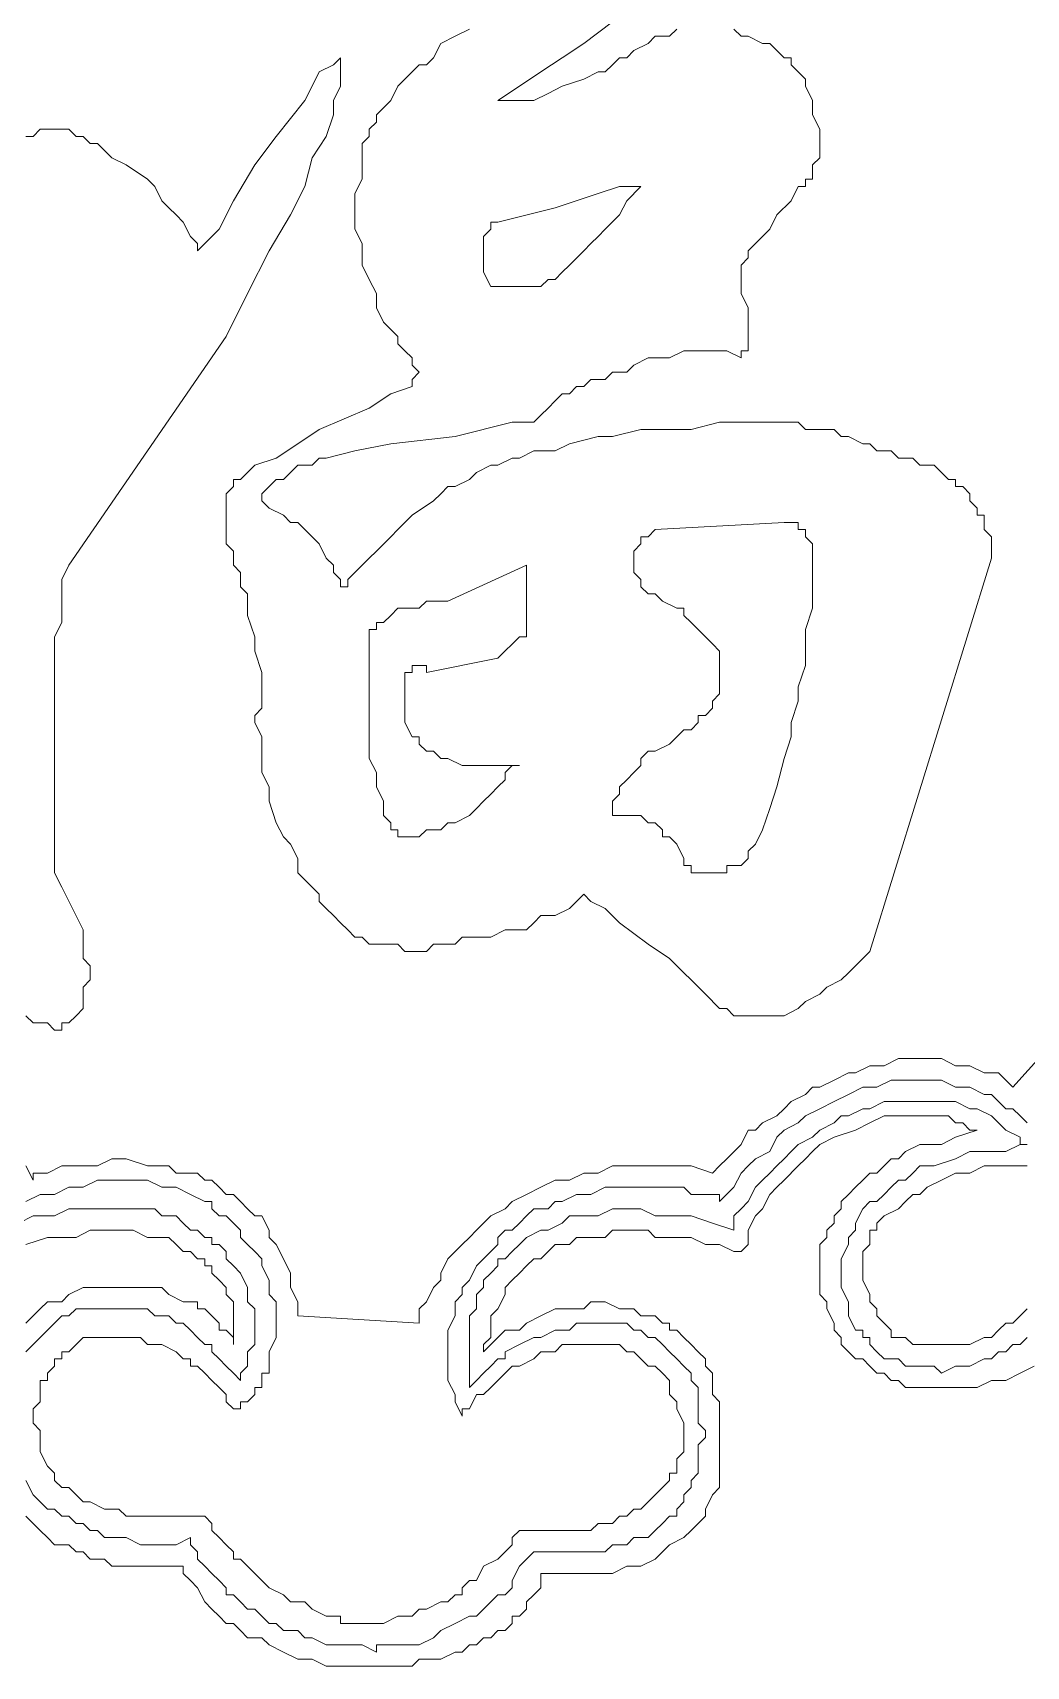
# Model space of a CAD drawing. Extents: x -66030 to 95157, y -13132 to 45879.
# Drawn here: x -31062 to -30519, y 14099 to 14991 of the extents above; entities that cross this region are included whole.
import ezdxf

# ---------------------------------------------------------------- set-up
doc = ezdxf.new("R2010")
doc.units = 0
doc.header["$LTSCALE"] = 100
doc.header["$MEASUREMENT"] = 0
doc.layers.get('0').update_dxf_attribs({"linetype": 'CONTINUOUS'})

msp = doc.modelspace()

# ---------------------------------------------------------------- linework, layer by layer
at = {"lineweight": 0}
for points in [[(-30744.98, 14997.02), (-30760.6, 14985.3), (-30772.32, 14977.49), (-30784.04, 14969.68), (-30795.76, 14961.86), (-30807.47, 14954.05), (-30807.47, 14954.05), (-30807.47, 14954.05), (-30807.47, 14954.05), (-30807.47, 14954.05), (-30807.47, 14954.05), (-30803.57, 14954.05), (-30803.57, 14954.05), (-30799.66, 14954.05), (-30795.76, 14954.05), (-30791.85, 14954.05), (-30787.95, 14954.05), (-30780.13, 14957.96), (-30772.32, 14961.86), (-30760.6, 14965.77), (-30752.79, 14969.68), (-30748.89, 14969.68), (-30744.98, 14973.58), (-30741.07, 14977.49), (-30737.17, 14977.49), (-30733.26, 14981.39), (-30725.45, 14985.3), (-30721.54, 14989.21), (-30713.73, 14989.21), (-30709.83, 14993.11)], [(-30678.58, 14993.11), (-30674.67, 14989.21), (-30674.67, 14989.21), (-30670.77, 14989.21), (-30662.95, 14985.3), (-30659.05, 14985.3), (-30655.14, 14981.39), (-30651.24, 14977.49), (-30647.33, 14977.49), (-30647.33, 14973.58), (-30643.42, 14969.68), (-30639.52, 14965.77), (-30639.52, 14961.86), (-30635.61, 14954.05), (-30635.61, 14954.05), (-30635.61, 14950.15), (-30635.61, 14946.24), (-30631.71, 14938.43), (-30631.71, 14934.52), (-30631.71, 14930.62), (-30631.71, 14926.71), (-30631.71, 14922.8), (-30635.61, 14918.9), (-30635.61, 14914.99), (-30635.61, 14911.09), (-30639.52, 14911.09), (-30639.52, 14907.18), (-30643.42, 14907.18), (-30647.33, 14899.37), (-30655.14, 14891.56), (-30659.05, 14883.75), (-30662.95, 14879.84), (-30666.86, 14875.93), (-30670.77, 14872.03), (-30670.77, 14868.12), (-30674.67, 14864.22), (-30674.67, 14860.31), (-30674.67, 14856.4), (-30674.67, 14856.4), (-30674.67, 14852.5), (-30674.67, 14852.5), (-30674.67, 14848.59), (-30670.77, 14840.78), (-30670.77, 14836.87), (-30670.77, 14829.06), (-30670.77, 14825.16), (-30670.77, 14825.16), (-30670.77, 14821.25), (-30670.77, 14817.34), (-30670.77, 14817.34), (-30674.67, 14817.34), (-30674.67, 14813.44), (-30674.67, 14813.44), (-30682.48, 14817.34), (-30690.3, 14817.34), (-30694.2, 14817.34), (-30702.01, 14817.34), (-30705.92, 14817.34), (-30713.73, 14813.44), (-30717.64, 14813.44), (-30725.45, 14813.44), (-30733.26, 14809.53), (-30737.17, 14805.63), (-30744.98, 14805.63), (-30748.89, 14801.72), (-30748.89, 14801.72), (-30748.89, 14801.72), (-30752.79, 14801.72), (-30756.7, 14801.72), (-30760.6, 14797.81), (-30764.51, 14797.81), (-30764.51, 14797.81), (-30768.42, 14793.91), (-30772.32, 14793.91), (-30776.23, 14790), (-30780.13, 14786.1), (-30784.04, 14782.19), (-30787.95, 14778.28), (-30799.66, 14778.28), (-30830.91, 14770.47), (-30866.06, 14766.57), (-30885.59, 14762.66), (-30901.22, 14758.75), (-30905.12, 14758.75), (-30909.03, 14754.85), (-30916.84, 14754.85), (-30920.75, 14750.94), (-30924.65, 14747.04), (-30928.56, 14747.04), (-30932.47, 14743.13), (-30932.47, 14743.13), (-30936.37, 14739.22), (-30936.37, 14735.32), (-30936.37, 14735.32), (-30932.47, 14731.41), (-30924.65, 14727.51), (-30920.75, 14723.6), (-30916.84, 14723.6), (-30912.94, 14719.69), (-30909.03, 14715.79), (-30905.12, 14711.88), (-30901.22, 14704.07), (-30897.31, 14700.16), (-30897.31, 14696.26), (-30893.41, 14692.35), (-30893.41, 14688.45), (-30893.41, 14688.45), (-30889.5, 14688.45), (-30889.5, 14692.35), (-30885.59, 14696.26), (-30877.78, 14704.07), (-30873.88, 14707.98), (-30866.06, 14715.79), (-30862.16, 14719.69), (-30854.35, 14727.51), (-30842.63, 14735.32), (-30838.72, 14739.22), (-30834.82, 14743.13), (-30830.91, 14743.13), (-30823.1, 14747.04), (-30819.19, 14750.94), (-30811.38, 14754.85), (-30807.47, 14754.85), (-30799.66, 14758.75), (-30795.76, 14758.75), (-30787.95, 14762.66), (-30784.04, 14762.66), (-30776.23, 14762.66), (-30768.42, 14766.57), (-30752.79, 14770.47), (-30744.98, 14770.47), (-30729.36, 14774.38), (-30717.64, 14774.38), (-30702.01, 14774.38), (-30686.39, 14778.28), (-30674.67, 14778.28), (-30659.05, 14778.28), (-30651.24, 14778.28), (-30643.42, 14778.28), (-30639.52, 14774.38), (-30631.71, 14774.38), (-30623.89, 14774.38), (-30619.99, 14770.47), (-30616.08, 14770.47), (-30608.27, 14766.57), (-30604.36, 14766.57), (-30600.46, 14762.66), (-30596.55, 14762.66), (-30592.65, 14762.66), (-30588.74, 14758.75), (-30580.93, 14758.75), (-30577.02, 14754.85), (-30569.21, 14754.85), (-30565.3, 14750.94), (-30561.4, 14747.04), (-30557.49, 14747.04), (-30557.49, 14743.13), (-30553.59, 14743.13), (-30549.68, 14739.22), (-30549.68, 14735.32), (-30545.78, 14731.41), (-30545.78, 14727.51), (-30541.87, 14727.51), (-30541.87, 14723.6), (-30541.87, 14719.69), (-30537.96, 14715.79), (-30537.96, 14707.98), (-30537.96, 14704.07), (-30604.36, 14489.24), (-30608.27, 14485.34), (-30608.27, 14485.34), (-30612.18, 14481.43), (-30616.08, 14477.52), (-30619.99, 14473.62), (-30627.8, 14469.71), (-30631.71, 14465.81), (-30639.52, 14461.9), (-30643.42, 14457.99), (-30651.24, 14454.09), (-30655.14, 14454.09), (-30659.05, 14454.09), (-30662.95, 14454.09), (-30666.86, 14454.09), (-30670.77, 14454.09), (-30670.77, 14454.09), (-30674.67, 14454.09), (-30678.58, 14454.09), (-30682.48, 14457.99), (-30686.39, 14457.99), (-30694.2, 14465.81), (-30713.73, 14485.34), (-30725.45, 14493.15), (-30741.07, 14504.87), (-30748.89, 14512.68), (-30756.7, 14516.58), (-30760.6, 14520.49), (-30760.6, 14520.49), (-30764.51, 14516.58), (-30768.42, 14512.68), (-30776.23, 14508.77), (-30784.04, 14508.77), (-30787.95, 14504.87), (-30791.85, 14500.96), (-30799.66, 14500.96), (-30803.57, 14500.96), (-30811.38, 14497.05), (-30815.29, 14497.05), (-30823.1, 14497.05), (-30827, 14497.05), (-30830.91, 14493.15), (-30834.82, 14493.15), (-30842.63, 14493.15), (-30846.53, 14489.24), (-30854.35, 14489.24), (-30858.25, 14489.24), (-30862.16, 14493.15), (-30866.06, 14493.15), (-30869.97, 14493.15), (-30873.88, 14493.15), (-30877.78, 14493.15), (-30881.69, 14497.05), (-30885.59, 14497.05), (-30889.5, 14500.96), (-30889.5, 14500.96), (-30893.41, 14504.87), (-30897.31, 14508.77), (-30901.22, 14512.68), (-30905.12, 14516.58), (-30905.12, 14520.49), (-30909.03, 14524.4), (-30912.94, 14528.3), (-30916.84, 14532.21), (-30916.84, 14540.02), (-30920.75, 14547.83), (-30924.65, 14551.74), (-30928.56, 14559.55), (-30932.47, 14571.27), (-30932.47, 14579.08), (-30936.37, 14586.89), (-30936.37, 14598.61), (-30936.37, 14602.52), (-30936.37, 14606.42), (-30940.28, 14614.23), (-30940.28, 14618.14), (-30936.37, 14622.05), (-30936.37, 14629.86), (-30936.37, 14633.76), (-30936.37, 14641.58), (-30940.28, 14653.29), (-30940.28, 14661.1), (-30944.18, 14672.82), (-30944.18, 14676.73), (-30944.18, 14684.54), (-30948.09, 14688.45), (-30948.09, 14692.35), (-30948.09, 14696.26), (-30952, 14700.16), (-30952, 14707.98), (-30955.9, 14711.88), (-30955.9, 14715.79), (-30955.9, 14719.69), (-30955.9, 14723.6), (-30955.9, 14727.51), (-30955.9, 14735.32), (-30955.9, 14739.22), (-30952, 14743.13), (-30952, 14743.13), (-30952, 14747.04), (-30948.09, 14747.04), (-30948.09, 14747.04), (-30944.18, 14750.94), (-30940.28, 14754.85), (-30928.56, 14758.75), (-30916.84, 14766.57), (-30905.12, 14774.38), (-30877.78, 14786.1), (-30866.06, 14793.91), (-30854.35, 14797.81), (-30854.35, 14801.72), (-30854.35, 14801.72), (-30854.35, 14801.72), (-30850.44, 14805.63), (-30854.35, 14809.53), (-30854.35, 14809.53), (-30854.35, 14813.44), (-30854.35, 14813.44), (-30854.35, 14813.44), (-30858.25, 14817.34), (-30858.25, 14817.34), (-30862.16, 14821.25), (-30862.16, 14825.16), (-30866.06, 14829.06), (-30869.97, 14832.97), (-30873.88, 14840.78), (-30873.88, 14848.59), (-30877.78, 14856.4), (-30881.69, 14864.22), (-30881.69, 14872.03), (-30881.69, 14875.93), (-30885.59, 14883.75), (-30885.59, 14887.65), (-30885.59, 14891.56), (-30885.59, 14899.37), (-30885.59, 14903.27), (-30881.69, 14911.09), (-30881.69, 14914.99), (-30881.69, 14918.9), (-30881.69, 14922.8), (-30881.69, 14926.71), (-30881.69, 14930.62), (-30877.78, 14934.52), (-30877.78, 14938.43), (-30873.88, 14942.33), (-30873.88, 14946.24), (-30869.97, 14950.15), (-30866.06, 14954.05), (-30862.16, 14961.86), (-30858.25, 14965.77), (-30850.44, 14973.58), (-30846.53, 14973.58), (-30842.63, 14977.49), (-30838.72, 14985.3), (-30830.91, 14989.21), (-30823.1, 14993.11)], [(-31065.27, 14934.52), (-31061.36, 14934.52), (-31061.36, 14934.52), (-31057.46, 14938.43), (-31053.55, 14938.43), (-31049.64, 14938.43), (-31045.74, 14938.43), (-31041.83, 14938.43), (-31037.93, 14934.52), (-31034.02, 14934.52), (-31030.12, 14930.62), (-31026.21, 14930.62), (-31018.4, 14922.8), (-31010.59, 14918.9), (-30998.87, 14911.09), (-30994.96, 14907.18), (-30991.06, 14899.37), (-30987.15, 14895.46), (-30983.24, 14891.56), (-30979.34, 14887.65), (-30975.43, 14879.84), (-30971.53, 14875.93), (-30971.53, 14872.03), (-30959.81, 14883.75), (-30952, 14899.37), (-30940.28, 14918.9), (-30928.56, 14934.52), (-30912.94, 14954.05), (-30909.03, 14961.86), (-30905.12, 14969.68), (-30897.31, 14973.58), (-30893.41, 14977.49), (-30893.41, 14977.49), (-30893.41, 14977.49), (-30893.41, 14973.58), (-30893.41, 14969.68), (-30893.41, 14965.77), (-30893.41, 14961.86), (-30897.31, 14954.05), (-30897.31, 14946.24), (-30901.22, 14934.52), (-30909.03, 14922.8), (-30912.94, 14907.18), (-30920.75, 14891.56), (-30932.47, 14872.03), (-30944.18, 14848.59), (-30955.9, 14825.16), (-31041.83, 14700.16), (-31041.83, 14700.16), (-31045.74, 14692.35), (-31045.74, 14676.73), (-31045.74, 14668.92), (-31049.64, 14661.1), (-31049.64, 14649.39), (-31049.64, 14637.67), (-31049.64, 14622.05), (-31049.64, 14606.42), (-31049.64, 14590.8), (-31049.64, 14575.17), (-31049.64, 14555.64), (-31049.64, 14532.21), (-31045.74, 14524.4), (-31034.02, 14500.96), (-31034.02, 14497.05), (-31034.02, 14493.15), (-31034.02, 14485.34), (-31030.12, 14481.43), (-31030.12, 14477.52), (-31030.12, 14473.62), (-31034.02, 14469.71), (-31034.02, 14461.9), (-31034.02, 14457.99), (-31037.93, 14454.09), (-31037.93, 14454.09), (-31037.93, 14454.09), (-31041.83, 14450.18), (-31041.83, 14450.18), (-31045.74, 14450.18), (-31045.74, 14446.28), (-31049.64, 14446.28), (-31053.55, 14450.18), (-31057.46, 14450.18), (-31061.36, 14450.18), (-31065.27, 14454.09)], [(-31065.27, 14372.06), (-31061.36, 14364.25), (-31061.36, 14368.16), (-31053.55, 14368.16), (-31045.74, 14372.06), (-31041.83, 14372.06), (-31034.02, 14372.06), (-31026.21, 14372.06), (-31018.4, 14375.97), (-31010.59, 14375.97), (-30998.87, 14372.06), (-30994.96, 14372.06), (-30991.06, 14372.06), (-30987.15, 14372.06), (-30983.24, 14368.16), (-30975.43, 14368.16), (-30971.53, 14368.16), (-30967.62, 14364.25), (-30963.71, 14364.25), (-30959.81, 14360.35), (-30955.9, 14356.44), (-30952, 14356.44), (-30948.09, 14352.53), (-30948.09, 14352.53), (-30944.18, 14348.63), (-30940.28, 14344.72), (-30936.37, 14344.72), (-30932.47, 14336.91), (-30932.47, 14333), (-30928.56, 14329.1), (-30924.65, 14321.29), (-30920.75, 14313.47), (-30920.75, 14305.66), (-30916.84, 14297.85), (-30916.84, 14290.04), (-30850.44, 14286.13), (-30850.44, 14293.94), (-30846.53, 14297.85), (-30842.63, 14305.66), (-30838.72, 14309.57), (-30838.72, 14313.47), (-30834.82, 14321.29), (-30830.91, 14325.19), (-30827, 14329.1), (-30823.1, 14333), (-30819.19, 14336.91), (-30815.29, 14340.82), (-30811.38, 14344.72), (-30803.57, 14348.63), (-30799.66, 14352.53), (-30791.85, 14356.44), (-30784.04, 14360.35), (-30776.23, 14364.25), (-30768.42, 14364.25), (-30760.6, 14368.16), (-30752.79, 14368.16), (-30744.98, 14372.06), (-30733.26, 14372.06), (-30721.54, 14372.06), (-30713.73, 14372.06), (-30702.01, 14372.06), (-30690.3, 14368.16), (-30686.39, 14372.06), (-30682.48, 14375.97), (-30674.67, 14383.78), (-30670.77, 14391.59), (-30666.86, 14391.59), (-30662.95, 14395.5), (-30655.14, 14399.41), (-30651.24, 14403.31), (-30647.33, 14407.22), (-30639.52, 14411.12), (-30635.61, 14415.03), (-30631.71, 14415.03), (-30623.89, 14418.93), (-30616.08, 14422.84), (-30612.18, 14422.84), (-30604.36, 14426.75), (-30596.55, 14426.75), (-30588.74, 14430.65), (-30580.93, 14430.65), (-30573.12, 14430.65), (-30565.3, 14430.65), (-30557.49, 14426.75), (-30549.68, 14426.75), (-30541.87, 14422.84), (-30534.06, 14422.84), (-30526.25, 14415.03), (-30491.09, 14454.09)], [(-30518.43, 14395.5), (-30522.34, 14399.41), (-30526.25, 14403.31), (-30530.15, 14403.31), (-30534.06, 14407.22), (-30537.96, 14411.12), (-30541.87, 14411.12), (-30549.68, 14415.03), (-30557.49, 14415.03), (-30565.3, 14418.93), (-30569.21, 14418.93), (-30577.02, 14418.93), (-30584.83, 14418.93), (-30592.65, 14418.93), (-30600.46, 14415.03), (-30608.27, 14415.03), (-30616.08, 14411.12), (-30623.89, 14407.22), (-30631.71, 14403.31), (-30639.52, 14399.41), (-30643.42, 14395.5), (-30651.24, 14391.59), (-30655.14, 14387.69), (-30659.05, 14379.88), (-30666.86, 14375.97), (-30670.77, 14372.06), (-30674.67, 14368.16), (-30678.58, 14360.35), (-30686.39, 14352.53), (-30686.39, 14356.44), (-30694.2, 14356.44), (-30702.01, 14356.44), (-30705.92, 14360.35), (-30713.73, 14360.35), (-30721.54, 14360.35), (-30733.26, 14360.35), (-30741.07, 14360.35), (-30748.89, 14360.35), (-30756.7, 14356.44), (-30760.6, 14356.44), (-30764.51, 14356.44), (-30772.32, 14352.53), (-30776.23, 14352.53), (-30780.13, 14348.63), (-30787.95, 14348.63), (-30791.85, 14344.72), (-30795.76, 14340.82), (-30799.66, 14336.91), (-30803.57, 14336.91), (-30807.47, 14333), (-30807.47, 14329.1), (-30811.38, 14325.19), (-30815.29, 14321.29), (-30819.19, 14317.38), (-30823.1, 14309.57), (-30827, 14305.66), (-30827, 14301.76), (-30830.91, 14297.85), (-30830.91, 14293.94), (-30830.91, 14290.04), (-30834.82, 14282.23), (-30834.82, 14278.32), (-30834.82, 14274.41), (-30834.82, 14270.51), (-30834.82, 14262.7), (-30834.82, 14258.79), (-30834.82, 14254.88), (-30830.91, 14247.07), (-30830.91, 14243.17), (-30827, 14235.35), (-30827, 14239.26), (-30823.1, 14239.26), (-30819.19, 14247.07), (-30815.29, 14247.07), (-30811.38, 14250.98), (-30807.47, 14254.88), (-30803.57, 14258.79), (-30799.66, 14262.7), (-30795.76, 14262.7), (-30787.95, 14266.6), (-30784.04, 14270.51), (-30776.23, 14270.51), (-30772.32, 14274.41), (-30768.42, 14274.41), (-30760.6, 14274.41), (-30756.7, 14274.41), (-30748.89, 14274.41), (-30744.98, 14274.41), (-30741.07, 14274.41), (-30737.17, 14270.51), (-30733.26, 14270.51), (-30729.36, 14266.6), (-30725.45, 14262.7), (-30721.54, 14262.7), (-30721.54, 14262.7), (-30717.64, 14258.79), (-30713.73, 14254.88), (-30713.73, 14247.07), (-30709.83, 14243.17), (-30709.83, 14239.26), (-30705.92, 14231.45), (-30705.92, 14227.54), (-30705.92, 14223.64), (-30705.92, 14219.73), (-30705.92, 14215.82), (-30709.83, 14211.92), (-30709.83, 14208.01), (-30709.83, 14204.11), (-30713.73, 14204.11), (-30713.73, 14200.2), (-30717.64, 14196.29), (-30721.54, 14192.39), (-30721.54, 14192.39), (-30725.45, 14188.48), (-30729.36, 14184.58), (-30733.26, 14184.58), (-30737.17, 14180.67), (-30741.07, 14180.67), (-30744.98, 14176.76), (-30748.89, 14176.76), (-30752.79, 14176.76), (-30756.7, 14172.86), (-30760.6, 14172.86), (-30764.51, 14172.86), (-30768.42, 14172.86), (-30772.32, 14172.86), (-30776.23, 14172.86), (-30780.13, 14172.86), (-30784.04, 14172.86), (-30787.95, 14172.86), (-30791.85, 14172.86), (-30795.76, 14172.86), (-30795.76, 14172.86), (-30799.66, 14168.95), (-30799.66, 14165.05), (-30803.57, 14161.14), (-30807.47, 14157.24), (-30815.29, 14153.33), (-30819.19, 14145.52), (-30823.1, 14145.52), (-30827, 14141.61), (-30827, 14137.71), (-30830.91, 14137.71), (-30834.82, 14133.8), (-30838.72, 14133.8), (-30846.53, 14129.89), (-30850.44, 14129.89), (-30854.35, 14125.99), (-30858.25, 14125.99), (-30862.16, 14125.99), (-30869.97, 14122.08), (-30873.88, 14122.08), (-30881.69, 14122.08), (-30885.59, 14122.08), (-30893.41, 14122.08), (-30893.41, 14125.99), (-30901.22, 14125.99), (-30909.03, 14129.89), (-30912.94, 14133.8), (-30920.75, 14133.8), (-30924.65, 14137.71), (-30932.47, 14141.61), (-30936.37, 14145.52), (-30944.18, 14153.33), (-30948.09, 14157.24), (-30952, 14157.24), (-30952, 14161.14), (-30955.9, 14165.05), (-30959.81, 14168.95), (-30963.71, 14172.86), (-30963.71, 14176.76), (-30967.62, 14180.67), (-30971.53, 14180.67), (-30979.34, 14180.67), (-30983.24, 14180.67), (-30987.15, 14180.67), (-30994.96, 14180.67), (-31002.77, 14180.67), (-31010.59, 14180.67), (-31014.49, 14184.58), (-31022.3, 14184.58), (-31030.12, 14188.48), (-31034.02, 14188.48), (-31037.93, 14192.39), (-31037.93, 14192.39), (-31041.83, 14196.29), (-31045.74, 14196.29), (-31049.64, 14200.2), (-31049.64, 14204.11), (-31053.55, 14208.01), (-31053.55, 14208.01), (-31057.46, 14215.82), (-31057.46, 14219.73), (-31057.46, 14223.64), (-31057.46, 14227.54), (-31061.36, 14231.45), (-31061.36, 14239.26), (-31057.46, 14243.17), (-31057.46, 14247.07), (-31057.46, 14250.98), (-31057.46, 14254.88), (-31053.55, 14254.88), (-31053.55, 14258.79), (-31049.64, 14262.7), (-31049.64, 14266.6), (-31045.74, 14266.6), (-31045.74, 14270.51), (-31041.83, 14270.51), (-31037.93, 14274.41), (-31034.02, 14278.32), (-31030.12, 14278.32), (-31026.21, 14278.32), (-31018.4, 14278.32), (-31014.49, 14278.32), (-31010.59, 14278.32), (-31002.77, 14278.32), (-30998.87, 14274.41), (-30991.06, 14274.41), (-30983.24, 14270.51), (-30979.34, 14266.6), (-30975.43, 14266.6), (-30975.43, 14262.7), (-30971.53, 14262.7), (-30967.62, 14258.79), (-30963.71, 14254.88), (-30959.81, 14250.98), (-30955.9, 14247.07), (-30955.9, 14243.17), (-30952, 14239.26), (-30948.09, 14239.26), (-30948.09, 14243.17), (-30944.18, 14243.17), (-30940.28, 14247.07), (-30940.28, 14250.98), (-30936.37, 14250.98), (-30936.37, 14254.88), (-30936.37, 14258.79), (-30932.47, 14258.79), (-30932.47, 14262.7), (-30932.47, 14270.51), (-30928.56, 14278.32), (-30928.56, 14282.23), (-30928.56, 14290.04), (-30928.56, 14297.85), (-30932.47, 14301.76), (-30932.47, 14309.57), (-30936.37, 14317.38), (-30936.37, 14321.29), (-30940.28, 14325.19), (-30944.18, 14329.1), (-30948.09, 14333), (-30948.09, 14336.91), (-30952, 14340.82), (-30955.9, 14344.72), (-30959.81, 14344.72), (-30963.71, 14348.63), (-30963.71, 14352.53), (-30967.62, 14352.53), (-30975.43, 14356.44), (-30983.24, 14360.35), (-30991.06, 14360.35), (-30998.87, 14364.25), (-31006.68, 14364.25), (-31018.4, 14364.25), (-31026.21, 14364.25), (-31034.02, 14360.35), (-31041.83, 14360.35), (-31049.64, 14356.44), (-31057.46, 14356.44), (-31065.27, 14352.53)], [(-30518.43, 14278.32), (-30522.34, 14274.41), (-30526.25, 14274.41), (-30530.15, 14270.51), (-30534.06, 14270.51), (-30537.96, 14266.6), (-30541.87, 14266.6), (-30549.68, 14262.7), (-30557.49, 14262.7), (-30565.3, 14258.79), (-30569.21, 14262.7), (-30577.02, 14262.7), (-30580.93, 14262.7), (-30584.83, 14262.7), (-30588.74, 14266.6), (-30592.65, 14266.6), (-30596.55, 14266.6), (-30600.46, 14270.51), (-30600.46, 14270.51), (-30604.36, 14274.41), (-30604.36, 14278.32), (-30608.27, 14278.32), (-30608.27, 14282.23), (-30612.18, 14282.23), (-30616.08, 14290.04), (-30616.08, 14293.94), (-30616.08, 14297.85), (-30619.99, 14305.66), (-30619.99, 14309.57), (-30619.99, 14313.47), (-30619.99, 14313.47), (-30619.99, 14317.38), (-30619.99, 14321.29), (-30616.08, 14329.1), (-30616.08, 14333), (-30612.18, 14336.91), (-30612.18, 14340.82), (-30608.27, 14348.63), (-30604.36, 14352.53), (-30600.46, 14352.53), (-30596.55, 14356.44), (-30592.65, 14360.35), (-30588.74, 14364.25), (-30584.83, 14364.25), (-30580.93, 14368.16), (-30577.02, 14372.06), (-30569.21, 14372.06), (-30557.49, 14375.97), (-30549.68, 14379.88), (-30541.87, 14379.88), (-30534.06, 14379.88), (-30530.15, 14379.88), (-30522.34, 14383.78), (-30518.43, 14383.78), (-30522.34, 14383.78), (-30522.34, 14387.69), (-30530.15, 14391.59), (-30534.06, 14395.5), (-30537.96, 14399.41), (-30545.78, 14403.31), (-30549.68, 14403.31), (-30557.49, 14407.22), (-30561.4, 14407.22), (-30569.21, 14407.22), (-30573.12, 14407.22), (-30580.93, 14407.22), (-30584.83, 14407.22), (-30592.65, 14407.22), (-30596.55, 14407.22), (-30604.36, 14403.31), (-30608.27, 14403.31), (-30616.08, 14399.41), (-30619.99, 14399.41), (-30623.89, 14395.5), (-30631.71, 14391.59), (-30635.61, 14387.69), (-30643.42, 14383.78), (-30647.33, 14379.88), (-30651.24, 14375.97), (-30655.14, 14372.06), (-30659.05, 14368.16), (-30662.95, 14364.25), (-30666.86, 14360.35), (-30670.77, 14352.53), (-30674.67, 14348.63), (-30678.58, 14344.72), (-30678.58, 14336.91), (-30690.3, 14340.82), (-30702.01, 14344.72), (-30713.73, 14344.72), (-30721.54, 14344.72), (-30729.36, 14348.63), (-30737.17, 14348.63), (-30744.98, 14348.63), (-30752.79, 14344.72), (-30756.7, 14344.72), (-30760.6, 14344.72), (-30764.51, 14344.72), (-30768.42, 14344.72), (-30772.32, 14340.82), (-30772.32, 14340.82), (-30780.13, 14336.91), (-30784.04, 14336.91), (-30791.85, 14333), (-30795.76, 14329.1), (-30799.66, 14325.19), (-30803.57, 14321.29), (-30807.47, 14321.29), (-30807.47, 14317.38), (-30811.38, 14313.47), (-30815.29, 14309.57), (-30815.29, 14305.66), (-30819.19, 14301.76), (-30819.19, 14297.85), (-30819.19, 14293.94), (-30823.1, 14290.04), (-30823.1, 14286.13), (-30823.1, 14278.32), (-30823.1, 14274.41), (-30823.1, 14266.6), (-30823.1, 14262.7), (-30823.1, 14258.79), (-30823.1, 14254.88), (-30823.1, 14250.98), (-30819.19, 14254.88), (-30815.29, 14258.79), (-30811.38, 14262.7), (-30807.47, 14266.6), (-30803.57, 14266.6), (-30803.57, 14270.51), (-30795.76, 14274.41), (-30787.95, 14278.32), (-30784.04, 14278.32), (-30776.23, 14282.23), (-30768.42, 14282.23), (-30764.51, 14286.13), (-30756.7, 14286.13), (-30752.79, 14286.13), (-30748.89, 14286.13), (-30744.98, 14286.13), (-30741.07, 14286.13), (-30737.17, 14286.13), (-30733.26, 14282.23), (-30729.36, 14282.23), (-30725.45, 14278.32), (-30721.54, 14278.32), (-30717.64, 14274.41), (-30713.73, 14270.51), (-30709.83, 14266.6), (-30709.83, 14266.6), (-30705.92, 14262.7), (-30702.01, 14258.79), (-30702.01, 14254.88), (-30698.11, 14250.98), (-30698.11, 14243.17), (-30698.11, 14239.26), (-30698.11, 14235.35), (-30698.11, 14231.45), (-30694.2, 14227.54), (-30694.2, 14223.64), (-30698.11, 14219.73), (-30698.11, 14211.92), (-30698.11, 14208.01), (-30698.11, 14204.11), (-30702.01, 14200.2), (-30702.01, 14196.29), (-30705.92, 14192.39), (-30705.92, 14188.48), (-30709.83, 14184.58), (-30709.83, 14180.67), (-30713.73, 14180.67), (-30717.64, 14176.76), (-30721.54, 14172.86), (-30725.45, 14168.95), (-30733.26, 14168.95), (-30737.17, 14165.05), (-30744.98, 14165.05), (-30748.89, 14161.14), (-30756.7, 14161.14), (-30760.6, 14161.14), (-30764.51, 14161.14), (-30776.23, 14161.14), (-30780.13, 14161.14), (-30787.95, 14161.14), (-30787.95, 14161.14), (-30791.85, 14157.24), (-30795.76, 14153.33), (-30799.66, 14145.52), (-30799.66, 14141.61), (-30803.57, 14137.71), (-30807.47, 14137.71), (-30811.38, 14133.8), (-30815.29, 14129.89), (-30819.19, 14125.99), (-30823.1, 14125.99), (-30830.91, 14122.08), (-30838.72, 14118.18), (-30842.63, 14114.27), (-30850.44, 14110.36), (-30854.35, 14110.36), (-30862.16, 14110.36), (-30866.06, 14110.36), (-30869.97, 14110.36), (-30873.88, 14110.36), (-30873.88, 14106.46), (-30873.88, 14106.46), (-30881.69, 14110.36), (-30889.5, 14110.36), (-30893.41, 14110.36), (-30901.22, 14110.36), (-30909.03, 14114.27), (-30912.94, 14114.27), (-30916.84, 14118.18), (-30924.65, 14118.18), (-30928.56, 14122.08), (-30932.47, 14122.08), (-30936.37, 14125.99), (-30940.28, 14129.89), (-30944.18, 14129.89), (-30948.09, 14133.8), (-30952, 14137.71), (-30955.9, 14137.71), (-30955.9, 14141.61), (-30959.81, 14145.52), (-30963.71, 14149.42), (-30967.62, 14153.33), (-30971.53, 14157.24), (-30971.53, 14161.14), (-30975.43, 14165.05), (-30975.43, 14168.95), (-30983.24, 14165.05), (-30991.06, 14165.05), (-30994.96, 14165.05), (-31002.77, 14165.05), (-31010.59, 14168.95), (-31014.49, 14168.95), (-31022.3, 14168.95), (-31026.21, 14172.86), (-31030.12, 14172.86), (-31034.02, 14176.76), (-31037.93, 14176.76), (-31041.83, 14180.67), (-31045.74, 14180.67), (-31049.64, 14184.58), (-31053.55, 14184.58), (-31057.46, 14188.48), (-31061.36, 14192.39), (-31061.36, 14192.39), (-31065.27, 14200.2)], [(-31065.27, 14180.67), (-31061.36, 14176.76), (-31057.46, 14172.86), (-31053.55, 14168.95), (-31049.64, 14165.05), (-31041.83, 14165.05), (-31037.93, 14161.14), (-31034.02, 14161.14), (-31030.12, 14157.24), (-31026.21, 14157.24), (-31022.3, 14157.24), (-31018.4, 14153.33), (-31010.59, 14153.33), (-31002.77, 14153.33), (-30998.87, 14153.33), (-30991.06, 14153.33), (-30987.15, 14153.33), (-30983.24, 14153.33), (-30979.34, 14153.33), (-30979.34, 14149.42), (-30975.43, 14145.52), (-30971.53, 14141.61), (-30967.62, 14133.8), (-30963.71, 14129.89), (-30959.81, 14125.99), (-30955.9, 14122.08), (-30952, 14122.08), (-30948.09, 14118.18), (-30944.18, 14114.27), (-30936.37, 14114.27), (-30932.47, 14110.36), (-30924.65, 14106.46), (-30916.84, 14102.55), (-30909.03, 14102.55), (-30901.22, 14098.65), (-30893.41, 14098.65), (-30889.5, 14098.65), (-30885.59, 14098.65), (-30881.69, 14098.65), (-30877.78, 14098.65), (-30869.97, 14098.65), (-30862.16, 14098.65), (-30854.35, 14098.65), (-30850.44, 14102.55), (-30842.63, 14102.55), (-30838.72, 14102.55), (-30830.91, 14106.46), (-30827, 14106.46), (-30823.1, 14110.36), (-30819.19, 14110.36), (-30815.29, 14114.27), (-30811.38, 14114.27), (-30807.47, 14118.18), (-30803.57, 14118.18), (-30799.66, 14122.08), (-30799.66, 14125.99), (-30795.76, 14125.99), (-30791.85, 14129.89), (-30791.85, 14133.8), (-30787.95, 14137.71), (-30784.04, 14141.61), (-30784.04, 14145.52), (-30784.04, 14149.42), (-30784.04, 14149.42), (-30776.23, 14149.42), (-30772.32, 14149.42), (-30768.42, 14149.42), (-30760.6, 14149.42), (-30756.7, 14149.42), (-30752.79, 14149.42), (-30744.98, 14149.42), (-30737.17, 14153.33), (-30729.36, 14153.33), (-30721.54, 14157.24), (-30717.64, 14161.14), (-30713.73, 14165.05), (-30705.92, 14168.95), (-30705.92, 14168.95), (-30702.01, 14172.86), (-30698.11, 14176.76), (-30694.2, 14180.67), (-30694.2, 14184.58), (-30690.3, 14192.39), (-30686.39, 14196.29), (-30686.39, 14204.11), (-30686.39, 14208.01), (-30686.39, 14211.92), (-30686.39, 14219.73), (-30686.39, 14223.64), (-30686.39, 14231.45), (-30686.39, 14239.26), (-30686.39, 14243.17), (-30690.3, 14247.07), (-30690.3, 14254.88), (-30690.3, 14258.79), (-30694.2, 14262.7), (-30694.2, 14266.6), (-30698.11, 14270.51), (-30702.01, 14274.41), (-30702.01, 14274.41), (-30705.92, 14278.32), (-30705.92, 14278.32), (-30709.83, 14282.23), (-30713.73, 14282.23), (-30713.73, 14286.13), (-30717.64, 14286.13), (-30721.54, 14290.04), (-30729.36, 14290.04), (-30733.26, 14293.94), (-30737.17, 14293.94), (-30741.07, 14293.94), (-30748.89, 14297.85), (-30752.79, 14297.85), (-30756.7, 14297.85), (-30760.6, 14293.94), (-30764.51, 14293.94), (-30768.42, 14293.94), (-30772.32, 14293.94), (-30776.23, 14293.94), (-30784.04, 14290.04), (-30791.85, 14286.13), (-30795.76, 14282.23), (-30803.57, 14282.23), (-30807.47, 14278.32), (-30811.38, 14274.41), (-30811.38, 14274.41), (-30815.29, 14270.51), (-30815.29, 14274.41), (-30811.38, 14278.32), (-30811.38, 14282.23), (-30811.38, 14290.04), (-30807.47, 14293.94), (-30803.57, 14301.76), (-30803.57, 14305.66), (-30799.66, 14309.57), (-30799.66, 14309.57), (-30795.76, 14313.47), (-30791.85, 14317.38), (-30791.85, 14317.38), (-30787.95, 14321.29), (-30784.04, 14321.29), (-30780.13, 14325.19), (-30776.23, 14329.1), (-30768.42, 14329.1), (-30764.51, 14333), (-30756.7, 14333), (-30748.89, 14333), (-30744.98, 14336.91), (-30737.17, 14336.91), (-30733.26, 14336.91), (-30725.45, 14336.91), (-30721.54, 14333), (-30713.73, 14333), (-30702.01, 14333), (-30694.2, 14329.1), (-30686.39, 14329.1), (-30678.58, 14325.19), (-30674.67, 14325.19), (-30670.77, 14329.1), (-30670.77, 14333), (-30670.77, 14336.91), (-30666.86, 14344.72), (-30662.95, 14348.63), (-30659.05, 14356.44), (-30655.14, 14360.35), (-30651.24, 14364.25), (-30643.42, 14372.06), (-30639.52, 14375.97), (-30635.61, 14379.88), (-30631.71, 14383.78), (-30623.89, 14387.69), (-30623.89, 14387.69), (-30612.18, 14391.59), (-30604.36, 14395.5), (-30596.55, 14399.41), (-30588.74, 14399.41), (-30580.93, 14399.41), (-30577.02, 14399.41), (-30569.21, 14399.41), (-30565.3, 14399.41), (-30561.4, 14399.41), (-30557.49, 14395.5), (-30553.59, 14395.5), (-30549.68, 14391.59), (-30545.78, 14391.59), (-30545.78, 14391.59), (-30557.49, 14387.69), (-30565.3, 14383.78), (-30577.02, 14383.78), (-30584.83, 14379.88), (-30588.74, 14375.97), (-30592.65, 14375.97), (-30596.55, 14372.06), (-30600.46, 14368.16), (-30604.36, 14368.16), (-30608.27, 14364.25), (-30612.18, 14360.35), (-30616.08, 14356.44), (-30619.99, 14352.53), (-30619.99, 14348.63), (-30623.89, 14344.72), (-30623.89, 14340.82), (-30627.8, 14336.91), (-30627.8, 14333), (-30631.71, 14329.1), (-30631.71, 14325.19), (-30631.71, 14321.29), (-30631.71, 14317.38), (-30631.71, 14313.47), (-30631.71, 14305.66), (-30631.71, 14301.76), (-30627.8, 14297.85), (-30627.8, 14293.94), (-30623.89, 14286.13), (-30623.89, 14282.23), (-30619.99, 14278.32), (-30619.99, 14274.41), (-30616.08, 14270.51), (-30612.18, 14266.6), (-30608.27, 14266.6), (-30604.36, 14262.7), (-30600.46, 14258.79), (-30596.55, 14258.79), (-30592.65, 14254.88), (-30588.74, 14254.88), (-30584.83, 14250.98), (-30577.02, 14250.98), (-30573.12, 14250.98), (-30565.3, 14250.98), (-30561.4, 14250.98), (-30553.59, 14250.98), (-30549.68, 14250.98), (-30545.78, 14250.98), (-30537.96, 14254.88), (-30534.06, 14254.88), (-30530.15, 14254.88), (-30522.34, 14258.79), (-30514.53, 14262.7)], [(-30518.43, 14293.94), (-30522.34, 14290.04), (-30526.25, 14286.13), (-30530.15, 14286.13), (-30534.06, 14282.23), (-30537.96, 14278.32), (-30541.87, 14278.32), (-30549.68, 14274.41), (-30553.59, 14274.41), (-30561.4, 14274.41), (-30565.3, 14274.41), (-30569.21, 14274.41), (-30573.12, 14274.41), (-30577.02, 14274.41), (-30580.93, 14274.41), (-30584.83, 14278.32), (-30588.74, 14278.32), (-30592.65, 14278.32), (-30592.65, 14282.23), (-30592.65, 14282.23), (-30596.55, 14286.13), (-30596.55, 14286.13), (-30600.46, 14290.04), (-30600.46, 14293.94), (-30604.36, 14297.85), (-30604.36, 14301.76), (-30608.27, 14309.57), (-30608.27, 14313.47), (-30608.27, 14317.38), (-30608.27, 14321.29), (-30608.27, 14321.29), (-30608.27, 14325.19), (-30604.36, 14329.1), (-30604.36, 14333), (-30604.36, 14336.91), (-30600.46, 14336.91), (-30600.46, 14340.82), (-30596.55, 14344.72), (-30596.55, 14344.72), (-30588.74, 14348.63), (-30584.83, 14352.53), (-30580.93, 14356.44), (-30577.02, 14356.44), (-30573.12, 14360.35), (-30565.3, 14364.25), (-30557.49, 14368.16), (-30549.68, 14368.16), (-30541.87, 14372.06), (-30534.06, 14372.06), (-30522.34, 14372.06), (-30518.43, 14372.06)], [(-31065.27, 14270.51), (-31061.36, 14274.41), (-31057.46, 14278.32), (-31053.55, 14282.23), (-31049.64, 14286.13), (-31045.74, 14290.04), (-31041.83, 14290.04), (-31037.93, 14293.94), (-31030.12, 14293.94), (-31026.21, 14293.94), (-31022.3, 14293.94), (-31014.49, 14293.94), (-31010.59, 14293.94), (-31006.68, 14293.94), (-30998.87, 14293.94), (-30994.96, 14290.04), (-30987.15, 14290.04), (-30983.24, 14286.13), (-30979.34, 14286.13), (-30975.43, 14282.23), (-30971.53, 14278.32), (-30967.62, 14274.41), (-30963.71, 14274.41), (-30963.71, 14270.51), (-30959.81, 14266.6), (-30955.9, 14262.7), (-30952, 14258.79), (-30948.09, 14254.88), (-30948.09, 14258.79), (-30944.18, 14262.7), (-30944.18, 14266.6), (-30944.18, 14270.51), (-30940.28, 14274.41), (-30940.28, 14278.32), (-30940.28, 14282.23), (-30940.28, 14286.13), (-30940.28, 14290.04), (-30940.28, 14293.94), (-30944.18, 14297.85), (-30944.18, 14301.76), (-30944.18, 14305.66), (-30948.09, 14313.47), (-30952, 14317.38), (-30955.9, 14321.29), (-30955.9, 14325.19), (-30959.81, 14329.1), (-30963.71, 14329.1), (-30963.71, 14333), (-30967.62, 14333), (-30971.53, 14336.91), (-30975.43, 14336.91), (-30979.34, 14340.82), (-30983.24, 14344.72), (-30987.15, 14344.72), (-30991.06, 14344.72), (-30994.96, 14348.63), (-31002.77, 14348.63), (-31006.68, 14348.63), (-31010.59, 14348.63), (-31018.4, 14348.63), (-31026.21, 14348.63), (-31034.02, 14348.63), (-31041.83, 14348.63), (-31049.64, 14344.72), (-31057.46, 14344.72), (-31061.36, 14344.72), (-31069.17, 14340.82)], [(-31065.27, 14329.1), (-31053.55, 14333), (-31045.74, 14333), (-31037.93, 14333), (-31030.12, 14336.91), (-31026.21, 14336.91), (-31018.4, 14336.91), (-31010.59, 14336.91), (-31006.68, 14336.91), (-30998.87, 14333), (-30991.06, 14333), (-30991.06, 14333), (-30987.15, 14333), (-30983.24, 14329.1), (-30979.34, 14325.19), (-30975.43, 14325.19), (-30971.53, 14321.29), (-30967.62, 14321.29), (-30967.62, 14317.38), (-30963.71, 14317.38), (-30963.71, 14313.47), (-30959.81, 14309.57), (-30955.9, 14305.66), (-30955.9, 14301.76), (-30952, 14297.85), (-30952, 14290.04), (-30952, 14286.13), (-30952, 14282.23), (-30952, 14282.23), (-30952, 14274.41), (-30952, 14274.41), (-30952, 14278.32), (-30955.9, 14282.23), (-30959.81, 14282.23), (-30959.81, 14286.13), (-30963.71, 14290.04), (-30967.62, 14293.94), (-30971.53, 14293.94), (-30971.53, 14297.85), (-30979.34, 14297.85), (-30987.15, 14301.76), (-30991.06, 14305.66), (-30998.87, 14305.66), (-31002.77, 14305.66), (-31010.59, 14305.66), (-31014.49, 14305.66), (-31018.4, 14305.66), (-31022.3, 14305.66), (-31026.21, 14305.66), (-31034.02, 14305.66), (-31041.83, 14301.76), (-31045.74, 14297.85), (-31053.55, 14297.85), (-31057.46, 14293.94), (-31061.36, 14290.04), (-31065.27, 14286.13)]]:
    msp.add_lwpolyline(points, dxfattribs=at)
for points in [[(-30784.04, 14852.5), (-30811.38, 14852.5), (-30815.29, 14860.31), (-30815.29, 14864.22), (-30815.29, 14868.12), (-30815.29, 14875.93), (-30815.29, 14879.84), (-30815.29, 14879.84), (-30811.38, 14883.75), (-30811.38, 14887.65), (-30811.38, 14887.65), (-30811.38, 14887.65), (-30807.47, 14887.65), (-30776.23, 14895.46), (-30752.79, 14903.27), (-30741.07, 14907.18), (-30729.36, 14907.18), (-30737.17, 14899.37), (-30741.07, 14891.56), (-30748.89, 14883.75), (-30752.79, 14879.84), (-30756.7, 14875.93), (-30760.6, 14872.03), (-30768.42, 14864.22), (-30772.32, 14860.31), (-30776.23, 14856.4), (-30780.13, 14856.4), (-30784.04, 14852.5)], [(-30651.24, 14723.6), (-30721.54, 14719.69), (-30721.54, 14719.69), (-30725.45, 14715.79), (-30725.45, 14715.79), (-30729.36, 14715.79), (-30729.36, 14711.88), (-30729.36, 14711.88), (-30733.26, 14707.98), (-30733.26, 14704.07), (-30733.26, 14704.07), (-30733.26, 14700.16), (-30733.26, 14696.26), (-30729.36, 14692.35), (-30729.36, 14688.45), (-30725.45, 14684.54), (-30721.54, 14684.54), (-30717.64, 14680.63), (-30709.83, 14676.73), (-30705.92, 14676.73), (-30705.92, 14672.82), (-30702.01, 14668.92), (-30698.11, 14665.01), (-30694.2, 14661.1), (-30690.3, 14657.2), (-30686.39, 14653.29), (-30686.39, 14649.39), (-30686.39, 14649.39), (-30686.39, 14645.48), (-30686.39, 14641.58), (-30686.39, 14637.67), (-30686.39, 14633.76), (-30686.39, 14633.76), (-30686.39, 14629.86), (-30690.3, 14625.95), (-30690.3, 14622.05), (-30690.3, 14622.05), (-30694.2, 14618.14), (-30698.11, 14618.14), (-30698.11, 14614.23), (-30702.01, 14610.33), (-30705.92, 14610.33), (-30709.83, 14606.42), (-30709.83, 14606.42), (-30713.73, 14602.52), (-30721.54, 14598.61), (-30725.45, 14598.61), (-30729.36, 14594.7), (-30729.36, 14590.8), (-30733.26, 14586.89), (-30737.17, 14582.99), (-30741.07, 14579.08), (-30741.07, 14575.17), (-30744.98, 14571.27), (-30744.98, 14571.27), (-30744.98, 14567.36), (-30744.98, 14567.36), (-30744.98, 14563.46), (-30744.98, 14563.46), (-30741.07, 14563.46), (-30737.17, 14563.46), (-30737.17, 14563.46), (-30733.26, 14563.46), (-30729.36, 14563.46), (-30729.36, 14563.46), (-30725.45, 14559.55), (-30721.54, 14559.55), (-30717.64, 14555.64), (-30717.64, 14551.74), (-30713.73, 14551.74), (-30709.83, 14547.83), (-30705.92, 14540.02), (-30705.92, 14536.11), (-30702.01, 14536.11), (-30702.01, 14532.21), (-30694.2, 14532.21), (-30694.2, 14532.21), (-30690.3, 14532.21), (-30686.39, 14532.21), (-30682.48, 14532.21), (-30682.48, 14536.11), (-30678.58, 14536.11), (-30674.67, 14536.11), (-30670.77, 14540.02), (-30670.77, 14540.02), (-30670.77, 14543.93), (-30666.86, 14547.83), (-30662.95, 14555.64), (-30659.05, 14567.36), (-30655.14, 14579.08), (-30651.24, 14594.7), (-30647.33, 14606.42), (-30647.33, 14614.23), (-30643.42, 14625.95), (-30643.42, 14633.76), (-30639.52, 14645.48), (-30639.52, 14657.2), (-30639.52, 14657.2), (-30639.52, 14665.01), (-30635.61, 14676.73), (-30635.61, 14680.63), (-30635.61, 14688.45), (-30635.61, 14692.35), (-30635.61, 14700.16), (-30635.61, 14704.07), (-30635.61, 14707.98), (-30635.61, 14711.88), (-30635.61, 14711.88), (-30639.52, 14715.79), (-30639.52, 14715.79), (-30639.52, 14719.69), (-30643.42, 14719.69), (-30643.42, 14723.6), (-30647.33, 14723.6), (-30651.24, 14723.6)], [(-30834.82, 14680.63), (-30791.85, 14700.16), (-30791.85, 14684.54), (-30791.85, 14672.82), (-30791.85, 14668.92), (-30791.85, 14661.1), (-30795.76, 14661.1), (-30807.47, 14649.39), (-30846.53, 14641.58), (-30846.53, 14645.48), (-30850.44, 14645.48), (-30850.44, 14645.48), (-30854.35, 14645.48), (-30854.35, 14645.48), (-30854.35, 14641.58), (-30858.25, 14641.58), (-30858.25, 14641.58), (-30858.25, 14637.67), (-30858.25, 14637.67), (-30858.25, 14633.76), (-30858.25, 14629.86), (-30858.25, 14622.05), (-30858.25, 14614.23), (-30854.35, 14606.42), (-30854.35, 14606.42), (-30850.44, 14606.42), (-30850.44, 14602.52), (-30850.44, 14602.52), (-30846.53, 14598.61), (-30842.63, 14598.61), (-30842.63, 14598.61), (-30838.72, 14594.7), (-30834.82, 14594.7), (-30827, 14590.8), (-30823.1, 14590.8), (-30815.29, 14590.8), (-30807.47, 14590.8), (-30795.76, 14590.8), (-30799.66, 14590.8), (-30803.57, 14586.89), (-30803.57, 14582.99), (-30807.47, 14579.08), (-30811.38, 14575.17), (-30815.29, 14571.27), (-30819.19, 14567.36), (-30823.1, 14563.46), (-30830.91, 14559.55), (-30834.82, 14559.55), (-30838.72, 14555.64), (-30846.53, 14555.64), (-30850.44, 14551.74), (-30850.44, 14551.74), (-30854.35, 14551.74), (-30858.25, 14551.74), (-30858.25, 14551.74), (-30858.25, 14551.74), (-30862.16, 14551.74), (-30862.16, 14551.74), (-30862.16, 14551.74), (-30862.16, 14555.64), (-30866.06, 14555.64), (-30866.06, 14559.55), (-30869.97, 14563.46), (-30869.97, 14567.36), (-30869.97, 14571.27), (-30873.88, 14579.08), (-30873.88, 14586.89), (-30877.78, 14594.7), (-30877.78, 14665.01), (-30873.88, 14665.01), (-30873.88, 14668.92), (-30869.97, 14668.92), (-30866.06, 14672.82), (-30866.06, 14672.82), (-30862.16, 14676.73), (-30858.25, 14676.73), (-30854.35, 14676.73), (-30850.44, 14676.73), (-30846.53, 14680.63), (-30838.72, 14680.63), (-30834.82, 14680.63)]]:
    msp.add_lwpolyline(points, close=True, dxfattribs=at)

doc.saveas('drawing.dxf')
